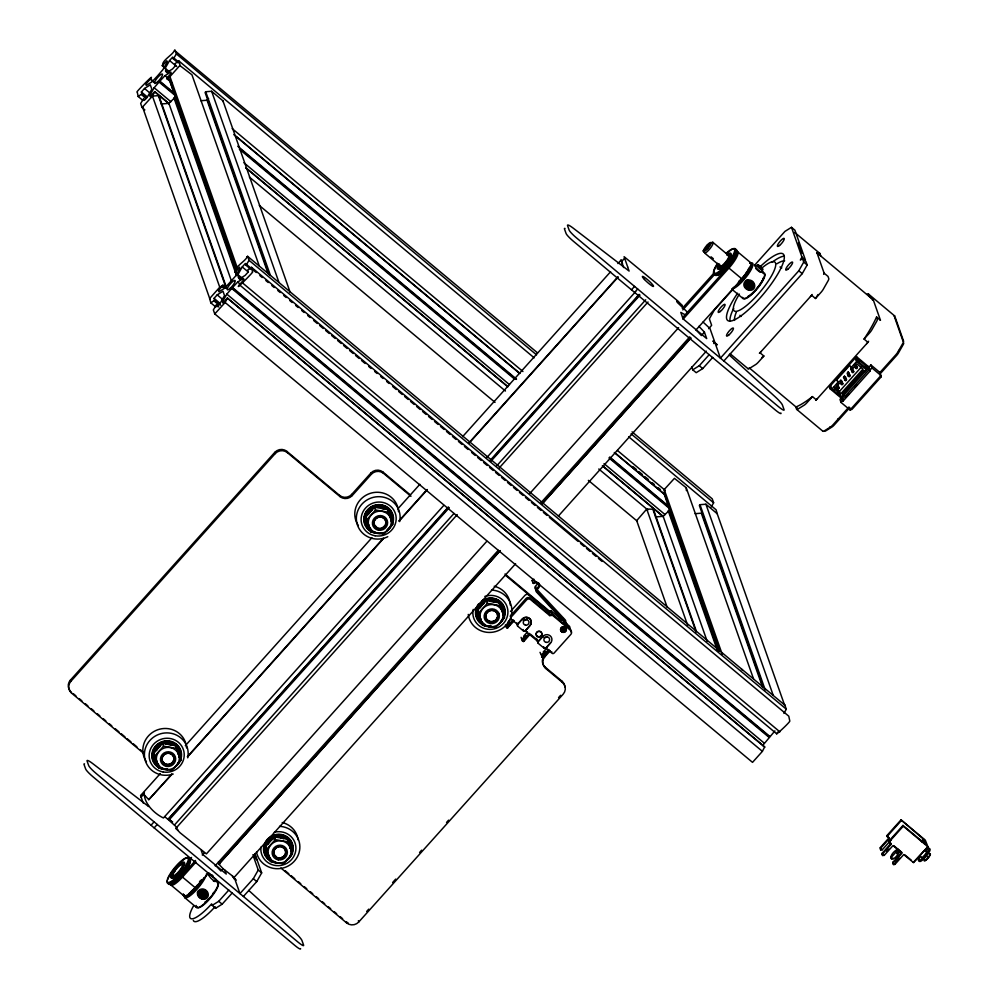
<?xml version="1.0" encoding="UTF-8"?>
<svg xmlns="http://www.w3.org/2000/svg" width="999" height="999" viewBox="0 0 999 999"><rect width="100%" height="100%" fill="white"/><g stroke="black" fill="none" stroke-linecap="round" stroke-linejoin="round"><path stroke-width="1.5" d="M856.53 356.68L868.993 367.095L870.291 370.766L843.168 400.986L841.233 398.077L830.057 388.736L829.407 386.9L856.53 356.68L857.179 358.516L868.356 367.844L839.972 399.438L841.021 402.422L850.049 409.965L851.935 409.415L880.968 377.073L879.932 372.502L895.628 355.007A5.769 1.411 -50.1 0 0 898.176 351.548L902.809 343.369A5.769 1.411 -50.1 0 0 903.546 341.046L894.767 316.084A5.769 1.411 -50.1 0 0 893.68 316.021M880.968 377.073L879.932 372.502L870.903 364.96L868.993 367.095M727.996 265.185L727.784 265.809M901.023 819.854L925.299 840.147L927.909 846.69L913.586 862.661L903.758 854.557L894.979 864.347L893.743 864.684L893.256 862.911L902.047 853.121L893.019 845.579L884.227 855.369L882.604 855.494L882.279 854.307L891.295 844.143L888.66 841.395L902.984 825.436L925.499 844.13L923.426 839.11L901.023 819.854L886.7 835.813L889.335 838.561L880.544 848.351L880.643 849.912L882.267 849.787L891.046 839.997M205.419 893.893A5.095 0.712 41.9 0 0 203.546 892.332L203.184 891.283L202.547 897.09A5.095 1.424 -19.1 0 1 204.92 896.265A5.095 0.724 -80.1 0 1 205.407 893.893L205.045 892.844L202.597 893.431L200.312 894.48L200.687 895.541A5.095 0.712 41.9 0 1 202.547 897.09M751.485 283.841L750.973 286.214L748.613 287.038L746.753 285.477L747.252 283.104L749.038 284.428L748.988 288.099A5.095 1.424 -19.1 0 1 751.348 287.262A5.095 0.724 -80.1 0 1 751.847 284.89L751.485 283.841L749.038 284.428L746.753 285.477L747.127 286.538A5.095 0.712 41.9 0 1 748.988 288.087M199.862 882.891L198.302 884.465M731.256 261.326L730.719 262.138M205.045 892.844L204.907 896.278M188.936 893.593L190.135 892.644M749.6 267.407L748.775 268.444M546.241 652.822L545.929 653.458M160.315 773.563L140.584 795.566L143.169 803.009M218.831 864.247L500.262 550.599L218.793 864.172L223.376 868.968L234.191 877.297M621.977 260.439L621.016 260.177L622.527 263.748M290.197 292.495L222.964 100.862L211.638 91.259L205.732 91.746L205.07 92.47L269.268 274.75M703.271 250.761L704.195 248.926A5.757 1.411 -50.1 0 1 709.577 242.919A5.757 1.411 -50.1 0 1 710.339 245.08A5.757 1.411 -50.1 0 1 704.944 251.086L703.621 251.748L703.271 250.761L704.12 251.036M524.238 638.836L525.949 636.7M197.952 891.558L197.964 891.533A5.669 5.407 -13.9 0 1 198.589 890.658M164.673 67.795C157.018 62.712 173.214 55.195 174.438 50.325L537.537 352.872M171.566 82.592L166.696 78.334L171.229 73.277L170.792 72.028L164.985 75.662L159.515 81.543L154.146 87.737L149.775 95.442L150.225 96.691L154.758 91.633L169.118 103.634M168.307 72.253L165.909 70.255L165.197 68.244L169.568 60.552L172.69 57.068L173.339 58.879L178.122 62.875M167.957 72.865L165.559 70.867L165.909 70.255M154.758 91.633L152.46 96.104L142.12 107.48M173.339 58.879L176.386 53.934L174.987 49.987M237.35 274.188C229.695 269.106 245.891 261.576 247.128 256.706L247.615 256.331M240.634 279.258L238.249 277.247L239.41 278.971L245.205 275.349L248.339 271.853L247.702 270.042L251.523 267.32L252.51 272.003C255.145 270.404 226.573 299.263 243.906 279.67L243.469 278.421L237.675 282.043L232.193 287.924L226.823 294.131L222.465 301.823L222.902 303.084L227.435 298.027L764.685 746.89L762.387 751.36L752.522 762.362L214.735 313.861L213.336 309.89L216.383 304.945L217.02 306.755L220.155 303.271L224.513 295.579L222.989 291.233L217.183 294.867L214.061 298.351L214.698 300.175L220.679 305.17M240.984 278.646L238.586 276.648L237.874 274.638L242.245 266.933L245.379 263.449L246.016 265.259L250.799 269.268M214.835 313.861L225.137 302.497L227.435 298.027M246.016 265.259L249.063 260.327L247.665 256.368L784.902 705.207L784.365 704.645M233.616 878.645L234.565 878.321L239.947 893.606L253.321 878.708L258.242 870.029L253.671 857.042L257.105 859.914M243.394 896.478L256.755 881.58L261.676 872.901L254.882 853.608M754.807 264.997L784.939 231.406L791.483 227.322L801.972 257.13L800.336 260.027L802.509 258.654L805.956 261.526L807.167 264.972L802.247 273.651L723.85 361.014M713.686 343.519L715.034 342.857L720.416 358.142L798.8 270.779L803.72 262.1L802.509 258.654M711.238 507.005L713.623 502.797L712.237 498.838L632.055 431.843M762.624 745.554L774.912 730.906M783.928 713.386L786.313 709.178L784.914 705.232M886.7 835.813L889.06 837.799L880.281 847.589L880.643 849.912M891.021 843.368L882.242 853.158L882.604 855.494M897.851 848.95C885.389 856.667 892.157 865.808 899.837 851.148M898.126 849.712L891.295 857.329L891.383 858.89M893.88 845.753L901.772 852.347L892.994 862.137L893.356 864.472M748.164 269.268C747.889 272.927 741.42 279.857 738.386 282.267M510.414 623.938L510.027 624.487M201.923 879.607L201.274 880.281M508.416 624.862L508.991 624.088M214.623 881.505L213.336 880.981M200.05 881.618L199.812 882.779M197.178 885.663L191.958 891.732M545.654 653.883L544.043 655.556M190.272 892.469L191.046 891.62M142.595 107.118L209.94 299.188M222.802 101.523L222.964 100.862M226.523 288.224L222.927 285.227L219.755 287.213L209.603 298.589L210.864 302.884L215.659 306.88M197.315 885.476L198.089 884.639M166.783 78.596L169.955 76.611L180.07 65.297L178.846 60.939L175.012 63.661L175.662 65.472L172.527 68.956L166.733 72.59L165.559 70.867M178.746 754.72L180.769 760.564L171.953 770.391L158.941 768.119L153.784 753.271L158.117 748.139L162.612 743.443L175.612 745.704L176.586 748.463L163.574 746.191L162.612 743.443M163.574 746.191L154.758 756.031L153.784 753.271M387.562 509.49L392.719 524.35L383.903 534.178L377.472 533.254L370.891 531.905L365.734 517.057L374.563 507.23L387.562 509.49L388.536 512.25L375.524 509.977L374.563 507.23M375.524 509.977L366.708 519.817L365.734 517.057M287.312 839.135L292.457 853.983L283.641 863.81L277.21 862.886L270.642 861.55L265.484 846.69L274.3 836.862L287.312 839.135L288.274 841.882L275.274 839.622L274.3 836.862M275.274 839.622L266.446 849.45L265.484 846.69M499.313 602.859L504.47 617.707L495.641 627.534L489.223 626.623L482.642 625.274L477.485 610.414L486.301 600.586L499.313 602.859L500.274 605.606L487.275 603.346L486.301 600.586M487.275 603.346L478.459 613.174L477.485 610.414M179.882 65.559L191.958 74.813L259.253 265.909M209.89 298.214L209.728 298.876M509.677 624.924L509.015 625.599M142.969 100.499L138.187 96.503L137.2 91.821C134.565 93.419 163.137 64.56 145.804 84.153L146.254 85.415L152.048 81.781L157.517 75.899L162.887 69.693L167.258 62L166.808 60.739L162.275 65.797M146.803 97.777L142.02 93.781L141.371 91.97L144.505 88.474L150.3 84.853L151.836 89.186L147.465 96.891L144.343 100.375L143.694 98.564L140.647 103.496L142.045 107.455M138.187 96.503L142.02 93.781M161.176 103.996L168.893 103.359L174.763 97.69L237.4 275.562M200.874 100.737L207.043 100.225L208.616 98.489M222.927 285.227L218.481 290.547L218.931 291.795L224.725 288.162L235.564 276.086L239.935 268.381L239.498 267.133L234.952 272.19M210.864 302.884L214.698 300.175M70.342 691.133A8.666 8.317 -19.4 0 1 70.417 680.119L274.75 452.397A8.666 8.317 -19.4 0 1 286.925 451.398L339.573 495.379L340.01 496.603A8.666 8.317 -19.4 0 0 352.185 495.604L371.278 474.325A8.666 8.317 -19.4 0 1 383.454 473.326L410.964 496.303M143.319 753.059L71.566 693.106A8.666 8.317 -19.4 0 1 70.842 681.343L275.175 453.621A8.666 8.317 -19.4 0 1 287.35 452.622L340.01 496.603M339.573 495.379A8.666 8.317 -19.4 0 0 351.748 494.38L370.841 473.101A8.666 8.317 -19.4 0 1 383.017 472.102L410.527 495.079M185.327 745.691L371.915 537.737M397.977 508.703L419.867 484.303M462.599 436.675L610.614 271.716M617.919 263.574L621.041 260.09M141.071 797.165L144.118 793.768M621.528 261.701L624.587 258.291M171.94 774.325L148.776 799.687L171.716 774.138M187.35 756.705L383.316 538.311M398.951 520.879L427.097 489.51M468.793 443.044L617.844 276.923M187.575 756.905L383.541 538.498M399.175 521.078L427.322 489.71M469.018 443.244L618.081 277.11M84.528 763.873A12.413 1.723 41.9 0 0 84.053 764.535L85.652 769.03A8.654 1.199 41.9 0 0 92.907 776.71L151.036 825.236L154.083 821.827L297.977 942.082A8.666 1.199 41.9 0 0 303.621 945.179L301.973 940.509A12.3 1.711 41.9 0 0 294.43 932.005L248.739 890.421M634.565 286.413L631.493 289.76M154.158 827.884L157.218 824.487M634.627 292.42L637.674 289.011M443.806 505.394L163.436 817.981C153.734 813.323 143.431 802.684 144.293 792.344M486.575 457.854L635.601 291.646M164.623 816.595L168.032 819.43L448.426 506.93M490.122 460.464L639.185 294.343M168.032 819.43L447.764 508.304M490.497 460.676L638.511 295.716M177.322 827.809L168.881 820.154L449.288 507.654M490.984 461.188L640.034 295.067M174.563 824.887L453.921 513.548M496.653 465.921L645.716 299.8M486.788 541.308L206.418 853.883L180.145 832.829L175.849 828.346L457.255 514.597M498.988 468.219L648.014 302.01M703.446 251.261L711.076 242.757M682.267 308.391L713.498 273.589M189.448 859.752L191.533 857.429M682.804 309.915L715.072 273.963M195.504 860.476L181.968 875.549A10.115 2.473 -50.1 0 1 180.207 877.397M682.617 317.595L728.408 266.558A10.115 2.473 -50.1 0 0 730.107 264.535M682.742 318.544L685.801 315.135L680.794 312.4L683.066 318.843L706.705 338.599L704.432 332.143L698.925 326.311M170.492 883.104A15.897 3.871 -50.1 0 0 182.505 877.085L196.041 862M202.285 855.044L204.358 852.721M683.154 319.118L728.945 268.082A15.897 3.871 -50.1 0 0 737.237 251.473L750.124 262.25A15.897 3.871 -50.1 0 1 741.845 278.858L696.041 329.895M529.557 493.756L678.621 327.635M183.379 893.868A15.897 3.871 -50.1 0 0 195.404 887.849L208.928 872.776M215.172 865.808L498.289 550.299M540.958 502.734L689.797 336.85M732.991 289.31L714.285 310.152L709.365 318.831L711.65 325.324L708.641 328.696M541.933 504.045L690.996 337.924L541.957 504.12M222.952 868.743L220.916 871.016L215.397 865.184M704.432 332.143L701.385 335.552L695.866 329.707M234.166 877.372L515.596 563.723M558.341 516.083L706.355 351.124M193.556 905.856A28.871 7.043 -50.1 0 0 192.345 918.805A28.871 7.043 -50.1 0 0 211.651 903.858L212.188 905.381L218.731 901.298L228.821 890.047M691.733 366.908L692.744 369.817L699.288 365.721L709.315 354.545M212.188 905.381L215.634 908.266L222.165 904.17L232.255 892.919M692.744 369.817L696.191 372.689L702.722 368.594L712.749 357.417M510.501 611.45L524.937 595.367A2.885 2.772 -19.4 0 1 528.995 595.029L548.114 611.013L549.737 615.596L552.572 615.359L570.629 630.444A2.885 2.772 -19.4 0 1 570.866 634.365L554.058 653.096A1.449 1.386 -19.4 0 1 552.035 653.259L545.804 648.051L550.574 642.732M510.576 615.734L526.036 598.501A2.885 2.772 -19.4 0 1 530.094 598.164L549.225 614.148L552.06 613.91L559.365 620.017M507.679 622.527L511.338 618.443M506.181 627.335L513.136 619.904L514.21 620.804L507.255 628.234L505.369 625.024M517.582 626.073L517.432 624.363L522.202 619.03A5.195 4.983 -19.4 0 1 529.507 618.431A5.195 4.983 -19.4 0 1 529.945 625.499L525.224 630.968L523.601 631.106L517.582 626.073L516.92 622.901M517.482 624.512L522.265 619.193A5.195 4.983 -19.4 0 1 529.57 618.593A5.195 4.983 -19.4 0 1 529.994 625.649L525.224 630.968M818.681 253.659A5.769 1.411 -50.1 0 1 819.979 253.609L820.728 255.756L816.87 252.522L824.138 273.189L828.009 276.411L828.77 278.559A5.769 1.411 -50.1 0 1 828.034 280.894L823.388 289.073A5.769 1.411 -50.1 0 1 820.841 292.532L815.484 298.501L811.625 295.267L760.002 352.797L763.86 356.031L758.503 362A5.769 1.411 -50.1 0 1 755.656 364.56L749.487 368.419A5.769 1.411 -50.1 0 1 747.989 368.581M523.788 635.988L527.46 631.905M521.078 637.337L522.302 640.796L529.258 633.366M522.302 640.796L524.025 641.283L530.244 634.04L535.464 638.398M696.34 631.206L653.383 509.19L646.728 509.065L636.688 520.654L667.245 607.454M719.442 651.098L664.572 495.279L664.223 489.56L674.437 478.346L686.226 487.762L753.521 678.858M542.844 636.276L538.061 641.595L525.174 630.819M538.211 643.319L538.124 641.745L542.894 636.425A5.195 4.983 -19.4 0 1 550.199 635.826A5.195 4.983 -19.4 0 1 550.624 642.894L545.854 648.214L544.23 648.339L538.211 643.319L536.488 638.423M564.26 622.514C563.998 626.897 556.53 617.195 562.375 620.204A5.17 4.97 -19.4 0 1 563.486 621.128L565.434 625.624L566.083 626.161L565.534 624.562L570.117 628.995A2.885 2.772 -19.4 0 1 570.916 631.967M655.456 516.945L663.161 516.308L669.043 510.639L718.219 650.287M561.525 630.519L564.36 627.372L565.484 628.421L562.662 631.58L561.525 630.519L562.612 631.418L565.484 628.421M561.588 630.681L564.36 627.372M562.887 629.47L564.085 629.308L563.536 630.007L562.649 628.733M563.861 628.633L563.224 628.096L564.11 629.37L566.258 625.961A2.31 2.223 -18 0 0 566.271 623.014L537.062 591.333A1.299 1.249 -18 0 1 537.062 589.672L538.661 587.887A3.759 3.621 -18 0 0 539.235 583.878M543.131 652.147L546.803 648.064M541.633 656.955L548.588 649.525L549.662 650.424L542.707 657.854L540.009 652.335M280.856 867.969L346.641 922.926A8.666 8.317 -19.4 0 0 358.816 921.927L563.149 694.205A8.666 8.317 -19.4 0 0 562.425 682.429L545.666 668.431A8.666 8.317 -19.4 0 1 544.942 656.655L550.149 650.849M784.54 704.982L717.207 513.736L705.906 504.208L699.999 504.695L699.337 505.432L763.536 687.712M812.437 396.603L807.08 402.572A5.769 1.411 -50.1 0 1 804.22 405.144L798.051 408.991A5.769 1.411 -50.1 0 1 796.553 409.165L795.803 407.018A72.477 17.67 -50.1 0 0 812.437 396.603L816.295 399.837L867.919 342.307L864.06 339.073A72.477 17.67 -50.1 0 0 876.573 316.995L880.444 320.229L873.163 299.563L869.305 296.328L868.543 294.181A5.769 1.411 -50.1 0 0 867.045 294.355M864.06 339.073L869.417 333.104A5.769 1.411 -50.1 0 0 871.952 329.645L876.598 321.466A5.769 1.411 -50.1 0 0 877.334 319.143L876.573 316.995M836.75 379.795L849.737 365.322L851.997 369.143L856.767 363.823L862.999 369.031L840.459 394.143L834.227 388.936L839.01 383.616L836.75 379.795L839.01 383.616M830.057 388.736L831.205 387.462M857.179 358.516L856.031 359.79L865.921 368.044M842.769 392.932L843.593 395.267L841.682 397.402L831.792 389.135L837.711 382.542M850.698 368.069L856.618 361.476L855.381 357.954M839.897 381.306L840.858 380.244L841.932 381.143L842.869 383.816L841.92 384.877L839.897 381.306L840.971 382.205M843.531 377.26L844.48 376.198L845.554 377.098L846.503 379.77L845.541 380.831L843.531 377.26L844.605 378.159L845.554 377.098M848.114 372.152L847.152 373.214L848.101 375.899L849.175 376.798L850.124 375.724L848.114 372.152L850.124 375.724M850.786 369.18L851.735 368.107L852.809 369.006L853.758 371.69L852.796 372.752L850.786 369.18L851.86 370.067M855.369 364.073L854.407 365.135L855.356 367.807L856.43 368.706L857.379 367.644L855.369 364.073L857.379 367.644M838.298 385.189L837.349 386.251L838.286 388.923L839.247 387.862L837.224 384.29M848.226 374.113L849.187 373.052M855.494 366.034L856.443 364.96M366.683 911.45L368.756 909.14M392.607 882.554L395.716 879.095M419.58 852.497L421.653 850.186M446.541 822.452L448.626 820.142M558.566 697.602L560.639 695.292M840.846 383.978L841.795 382.917L840.858 380.244M844.467 379.932L845.429 378.871L844.48 376.198M848.101 375.899L849.05 374.825M851.722 371.853L852.684 370.791L851.735 368.107M855.356 367.807L856.305 366.745M840.459 394.143L839.497 391.396L862.025 366.283M843.156 393.406L863.848 370.354M865.271 366.221L866.508 369.73L864.597 371.865L863.523 370.966L842.519 394.368L843.593 395.267M841.882 399.9L868.993 369.68L867.706 366.021M841.021 402.422L842.931 400.299L843.168 400.986M845.941 396.94L848.95 393.581M854.982 386.863L856.992 384.627M870.042 370.08L871.952 367.944L870.903 364.96M848.988 406.98L833.291 424.475A5.769 1.411 -50.1 0 1 830.431 427.048L824.275 430.906A5.769 1.411 -50.1 0 1 822.776 431.068M849.849 407.592L834.252 424.975A4.358 1.061 -50.1 0 1 832.08 426.923L825.936 430.769A4.371 1.061 -50.1 0 1 824.799 430.894M879.919 374.088L896.553 355.544A4.358 1.061 -50.1 0 0 898.488 352.909L903.108 344.767A4.371 1.061 -50.1 0 0 903.67 342.994M778.433 731.555C770.491 740.209 791.283 721.328 789.759 720.853L788.773 716.183L251.523 267.32M886.962 836.588L901.285 820.616M891.295 844.143L888.935 842.157L903.258 826.198L902.984 825.436M886.887 851.335L888.848 849.162M896.64 853.646L899.575 850.386M895.678 862.487L899.587 858.141M921.378 841.395L923.426 839.11M921.865 841.907L923.85 839.472M913.211 862.449L927.909 846.69M509.178 623.875L510.002 623.089M247.128 256.706L248.139 256.631M741.395 669.667L742.407 669.58M545.292 652.859L545.978 652.409M881.642 849.287L882.267 849.787M533.928 579.233A3.759 3.596 -20.7 0 0 532.817 579.745L532.629 579.919A7.443 5.782 58 0 0 532.155 580.606L532.991 582.966A7.443 4.321 29.6 0 1 533.591 582.667L533.803 582.554A3.759 3.621 -18 0 1 536.85 582.017M745.841 280.931L745.878 280.919A5.669 5.457 -25.5 0 0 745.029 281.656A5.669 5.407 -13.9 0 0 744.405 282.53A5.969 5.619 -4.8 0 0 744.005 283.566A6.169 5.694 2.4 0 0 743.88 284.578L743.893 284.915A6.419 5.794 8 0 0 744.143 286.189L744.255 286.488A6.331 5.569 12.4 0 0 748.563 290.085L748.9 290.16A6.419 5.794 8 0 0 750.311 290.284L750.674 290.259A6.169 5.694 2.4 0 0 751.748 290.035A5.969 5.619 -4.8 0 0 752.771 289.56L752.796 289.548A5.669 5.407 -13.9 0 0 753.621 288.836A5.669 5.457 -25.5 0 0 754.233 287.937L754.245 287.912A5.969 5.782 -39.5 0 0 754.607 286.85A6.169 5.982 -54.8 0 0 754.707 285.764L754.695 285.402A6.419 6.206 -69.4 0 0 754.395 284.028L754.295 283.741M508.666 625.874L507.992 626.111M199.4 889.934L199.438 889.909A5.969 5.782 -39.5 0 1 200.424 889.385A6.169 5.982 -54.8 0 1 201.473 889.085L201.835 889.035A6.419 6.206 -69.4 0 1 203.209 889.048L203.534 889.11A6.331 6.081 -82 0 1 207.842 892.694L207.954 893.019A6.419 6.206 -69.4 0 1 208.254 894.392L208.267 894.754A6.169 5.982 -54.8 0 1 208.179 895.841A5.969 5.782 -39.5 0 1 207.804 896.902A5.669 5.457 -25.5 0 1 207.18 897.839A5.669 5.407 -13.9 0 1 206.356 898.538L206.331 898.551A5.969 5.619 -4.8 0 1 205.319 899.038A6.169 5.694 2.4 0 1 204.233 899.25L203.871 899.275A6.419 5.794 8 0 1 202.46 899.15L202.16 899.088A6.331 5.569 12.4 0 1 197.814 895.479L197.702 895.179A6.419 5.794 8 0 1 197.452 893.918L197.44 893.581A6.169 5.694 2.4 0 1 197.565 892.569M163.074 763.873L164.023 763.273L165.31 764.085A5.969 5.732 -19.4 0 0 173.789 759.889A5.969 5.732 -19.4 0 0 167.62 753.146A5.969 5.732 -19.4 0 0 162.325 760.838L164.023 763.273M486.775 621.016L487.724 620.429L488.998 621.241A5.969 5.732 -19.4 0 0 497.49 617.045A5.969 5.732 -19.4 0 0 491.321 610.289A5.969 5.732 -19.4 0 0 486.026 617.981L487.724 620.429M532.991 582.966L533.628 583.503A5.682 3.297 29.6 0 1 534.265 583.216L534.44 583.141A2.885 2.785 -18 0 1 538.024 587.337L536.413 589.123A2.16 2.085 -18 0 0 536.413 591.895L565.621 623.576A1.449 1.386 -18 0 1 565.609 625.424M209.99 873.738L210.24 874.475M703.621 251.748L705.444 253.009A7.218 1.761 -50.1 0 0 712.537 244.842A7.218 1.761 -50.1 0 0 710.139 243.581M140.584 795.566L141.234 795.741M534.278 583.216L533.691 582.629M747.914 280.082L748.276 280.032A6.419 6.206 -69.4 0 1 749.65 280.057L749.974 280.107A6.331 6.081 -82 0 1 754.282 283.704M158.366 95.629L152.46 96.104L219.755 287.213L226.411 287.35L159.103 96.241L158.366 95.629L225.662 286.725M695.142 513.686L701.31 513.174L762.399 686.638M548.114 611.013L550.961 610.776L559.989 618.319M758.74 265.297L757.854 264.71L758.104 265.609A5.095 3.521 -55.8 0 0 759.215 267.07A5.095 4.883 -19.4 0 0 760.376 268.219M757.979 264.885L758.278 265.722M216.159 879.557L210.339 874.6M560.601 617.407L558.641 617.956L559.477 620.317M762.062 269.006L762.774 269.305L762.075 268.306M275.886 857.804L278.097 858.828M882.342 854.732L883.965 854.595L884.227 855.369M893.081 863.71L894.704 863.573L894.979 864.347M911.175 860.102L904.532 854.657M762.225 269.193L761.363 268.544M758.241 264.91L759.427 265.809M762 269.056L761.738 268.818A5.095 3.521 -55.8 0 1 760.676 267.482A5.095 4.883 -19.4 0 1 758.803 265.921A5.095 1.374 -45.9 0 1 758.079 265.722L757.816 265.434M716.745 344.667L712.886 341.059L714.76 342.083L709.977 328.534L703.046 322.053M171.678 821.34L168.082 818.718M236.276 880.131L232.43 876.385L234.303 877.559M757.479 265.21C754.432 264.098 761.875 271.366 762.749 270.18M760.102 272.203L757.791 270.429M761.213 268.444L762.062 269.255M758.716 266.209L758.216 265.734L759.989 267.495M761.163 268.456L760.314 267.732M761.688 270.829L763.074 272.178M215.26 879.819L216.633 881.168A5.669 0.962 42.4 0 1 216.608 881.405A5.969 1.386 43.3 0 1 216.308 881.493A6.169 1.811 44.3 0 1 215.821 881.443L215.634 881.393A6.419 2.273 45.3 0 1 214.748 881.056L214.535 880.956A6.331 2.61 46.4 0 1 210.202 877.359L209.99 877.097A6.419 2.273 45.3 0 1 209.203 876.023L209.028 875.761A6.169 1.811 44.3 0 1 208.579 875.024A5.969 1.386 43.3 0 1 208.229 874.412A5.669 0.962 42.4 0 1 208.029 873.988L208.878 874.562M759.527 265.821L760.701 266.845M791.483 227.322L794.917 230.195L805.419 260.002L801.972 257.13M819.879 253.446L794.729 232.442A5.769 1.411 -50.1 0 1 794.829 232.605M868.431 294.006L894.642 315.909M816.92 252.809L873.226 299.85M803.72 262.1L807.167 264.972M798.8 270.779L802.247 273.651M871.952 367.944L880.981 375.487L850.049 409.965L849.35 407.979M857.579 359.79L859.777 361.626M868.993 369.68L870.291 370.766M856.618 361.476L866.508 369.73M712.774 242.257L728.246 255.182M852.684 370.791L853.758 371.69M728.945 268.082L741.845 278.858M711.051 256.818L713.361 258.741M704.919 253.271L721.066 266.77M845.429 378.871L846.503 379.77M732.342 289.623L742.981 298.514M841.795 382.917L842.869 383.816M839.247 387.862L838.173 386.963L837.212 388.024L838.286 388.923M834.302 387.05L839.497 391.396M837.799 392.969L841.096 395.716M829.407 386.9L833.878 390.634M688.236 312.962L677.26 302.36L676.822 301.111L682.442 305.806L678.034 301.161L624.1 256.693L627.697 266.995M749.175 367.819L797.264 407.992M730.132 353.746L748.089 368.743M796.665 409.34L822.889 431.243M715.034 342.857L717.319 344.767M699.288 365.721L702.722 368.594M176.386 53.934L536.538 354.845M631.068 433.816L713.623 502.797M178.846 60.939L534.215 357.842M628.746 436.825L716.096 509.802L717.245 513.886M173.988 58.142L178.784 62.138M169.568 60.552L176.748 66.546M162.188 65.534L164.573 67.532M165.197 68.244L168.794 71.241M166.021 70.579L168.419 72.577M232.18 128.596L522.939 371.528M617.457 450.499L665.322 490.484M164.985 75.662L168.581 78.659M632.842 466.533L636.425 469.53M638.823 471.528L642.407 474.537M644.805 476.535L648.388 479.532M651.985 482.529L654.37 484.527M657.966 487.524L660.364 489.522M166.696 78.334L171.478 82.33M236.089 136.314L519.667 373.239M615.396 453.221L664.46 494.205M233.791 134.578L519.767 373.501M614.298 452.485L664.547 494.468M237.25 267.72L169.955 76.611L170.305 82.33L236.276 268.157M159.965 81.256L175.524 94.243M237.737 146.229L516.533 379.158M609.865 457.13L668.493 506.118M159.515 81.543L175.062 94.53M239.673 148.514L516.083 379.445M609.415 457.417L669.243 507.405M159.166 82.143L175.911 96.141M239.335 149.126L514.535 379.058M609.065 458.029L670.092 509.015M150.25 78.834L153.834 81.831M150.337 79.096L153.933 82.105M154.146 87.737L170.891 101.736M243.881 162.725L509.515 384.652M604.045 463.623L665.072 514.61M245.692 167.62L507.742 386.551M603.458 466.521L663.286 516.508M154.845 91.896L169.206 103.896M245.791 167.882L507.829 386.813M602.36 465.784L663.386 516.77M144.505 88.474L150.487 93.481M249.388 177.085L505.444 391.021M598.776 468.993L647.827 509.977M141.371 91.97L147.365 96.965M141.359 94.518L146.141 98.514M144.867 109.952L142.432 107.78M259.315 205.444L495.042 402.385M588.361 480.357L637.424 521.341M249.063 260.327L786.313 709.178M246.678 264.535L256.243 272.527M259.84 275.524L262.225 277.522M265.821 280.532L268.207 282.53M271.803 285.527L274.188 287.525M277.784 290.522L280.182 292.52M283.766 295.517L286.164 297.515M289.747 300.524L292.145 302.522M295.729 305.519L298.127 307.517M301.71 310.514L304.108 312.512M307.692 315.509L310.09 317.52M313.686 320.517L317.27 323.514M319.668 325.512L323.251 328.509M325.649 330.507L329.233 333.504M331.631 335.514L335.214 338.511M337.612 340.509L341.196 343.506M343.594 345.504L347.177 348.501M349.575 350.499L353.171 353.509M355.557 355.507L359.153 358.504M361.538 360.502L365.135 363.499M368.718 366.496L371.116 368.494M374.7 371.503L377.098 373.501M380.681 376.498L383.079 378.496M386.663 381.493L389.061 383.491M392.657 386.488L396.241 389.498M398.638 391.496L402.222 394.493M404.62 396.491L408.204 399.488M410.601 401.486L414.185 404.483M416.583 406.481L420.167 409.49M422.565 411.488L426.161 414.485M428.546 416.483L432.142 419.48M434.528 421.478L438.124 424.475M440.509 426.486L444.105 429.483M446.491 431.481L450.087 434.478M452.485 436.476L456.068 439.473M458.466 441.471L462.05 444.48M464.448 446.478L468.032 449.475M471.628 452.472L475.212 455.469M477.609 457.467L481.193 460.464M483.591 462.475L487.175 465.472M489.572 467.47L493.156 470.467M495.554 472.465L499.15 475.462M501.535 477.46L505.132 480.469M507.517 482.467L511.113 485.464M513.498 487.462L517.095 490.459M519.48 492.457L523.076 495.454M525.474 497.452L529.058 500.462M531.456 502.46L535.039 505.457M537.437 507.455L541.021 510.452M543.419 512.45L547.002 515.447M549.4 517.457L578.121 541.446M580.506 543.444L584.103 546.441M586.488 548.439L590.084 551.436M592.469 553.446L596.066 556.443M598.463 558.441L602.047 561.438M242.245 266.933L248.227 271.94M903.258 826.198L927.534 846.49M234.865 271.928L237.263 273.926M237.874 274.638L242.67 278.634M238.699 276.96L241.096 278.971M242.632 283.004L779.882 731.867M237.675 282.043L240.06 284.041M239.373 284.727L776.71 733.84M232.642 287.637L769.892 736.5M232.193 287.924L769.442 736.787M231.843 288.536L769.093 737.387M223.027 285.489L226.611 288.486M226.823 294.131L764.073 742.994M227.535 298.289L764.784 747.152M217.183 294.867L223.177 299.862M225.137 302.497L762.387 751.36M214.061 298.351L220.042 303.346M214.036 300.899L218.818 304.907M216.383 304.945L218.769 306.943M532.155 580.606L532.804 581.143M565.621 623.026L569.018 625.861A2.885 2.772 -19.4 0 1 569.917 628.483M505.007 574.013L550.449 611.987M505.432 575.237L549.687 612.212M549.737 615.596L530.606 599.612A2.885 2.772 -19.4 0 0 526.548 599.949L511.076 617.182A1.449 1.386 -19.4 0 0 511.201 619.155L517.432 624.363M562.862 629.407L563.511 629.944L563.299 629.27M506.83 626.922L507.904 627.822M522.952 640.396L524.025 641.283M542.295 656.555L543.369 657.442M542.519 659.352A8.666 8.317 -19.4 0 0 545.229 667.207L562 681.206A8.666 8.317 -19.4 0 1 564.872 686.887M73.526 693.88L75.924 695.878M79.508 698.875L81.893 700.873M85.489 703.87L87.875 705.881M91.471 708.878L93.856 710.876M97.452 713.873L99.838 715.871M103.421 718.868L105.819 720.866M109.403 723.863L111.801 725.861M115.385 728.858L118.968 731.855M121.366 733.853L124.95 736.85M127.348 738.848L130.931 741.845M133.329 743.843L136.913 746.84M140.497 749.837L142.894 751.835M285.214 870.741L288.798 873.738M291.196 875.736L294.78 878.733M298.364 881.73L300.761 883.728M304.345 886.725L306.743 888.723M310.327 891.72L312.724 893.73M316.308 896.727L318.693 898.725M322.29 901.722L324.675 903.72M328.271 906.717L330.657 908.715M334.253 911.712L336.638 913.71M340.222 916.707L342.62 918.705M252.859 854.744L256.293 857.617M258.242 870.029L261.676 872.901M253.321 878.708L256.755 881.58M178.059 830.144L175.849 828.346M154.108 821.877L95.966 773.313A8.654 1.199 41.9 0 1 88.699 765.621L87.1 761.126A12.413 1.723 41.9 0 1 92.432 763.361L148.639 806.53L148.289 805.531M151.049 825.286L294.917 945.491A8.666 1.199 41.9 0 0 300.562 948.588M218.731 901.298L222.165 904.17M182.505 877.085L195.404 887.849M171.254 885.276L184.153 896.053M184.715 897.626L196.541 907.504M757.579 270.242L756.755 269.48M729.208 354.945L774.887 396.541A12.3 1.711 41.9 0 1 782.429 405.045L784.078 409.715A8.666 1.199 41.9 0 1 778.433 406.618L576.435 237.837A8.654 1.199 41.9 0 1 569.168 230.157L567.569 225.662A12.413 1.723 41.9 0 1 572.889 227.897L629.108 271.066L627.684 267.083M749.038 284.428L751.348 287.275M202.597 893.431L204.533 895.216L202.173 896.028L200.312 894.48L200.811 892.107L201.186 893.168A5.095 0.724 -80.1 0 0 200.687 895.541M760.664 266.858L761.775 267.894M212.575 875.574L213.262 876.173M756.555 269.293L755.818 268.556M755.843 266.059L754.47 264.997A5.669 0.962 42.4 0 0 754.657 265.397A5.969 1.386 43.3 0 0 755.007 266.021A6.169 1.811 44.3 0 0 755.469 266.77L755.644 267.02A6.419 2.273 45.3 0 0 756.43 268.094L756.643 268.356A6.331 2.61 46.4 0 0 760.951 271.953L761.188 272.065A6.419 2.273 45.3 0 0 762.075 272.39L762.262 272.44A6.169 1.811 44.3 0 0 762.749 272.49M758.716 266.283L758.104 265.609M218.456 861.775L220.292 863.723M148.776 799.687L144.668 795.279M536.051 588.461L565.147 619.83A2.31 2.21 -20.7 0 1 565.634 621.865M538.523 592.395L535.402 589.023A2.16 2.073 -20.7 0 1 535.414 586.276L537.012 584.49A2.885 2.76 -20.7 0 0 537.712 583.004M541.633 595.754L546.828 601.348M562.425 618.156L564.497 620.391M481.93 622.015L486.388 625.736L489.223 626.623A11.551 11.089 -19.4 0 0 503.034 615.684A11.551 11.089 -19.4 0 0 489.86 604.682A11.551 11.089 -19.4 0 0 480.619 619.43L481.93 622.015A12.937 12.413 -19.4 0 1 486.351 600.736A12.937 12.413 -19.4 0 1 503.034 614.672M761.762 267.944L762.649 268.956M212.05 874.962L211.663 874.612M156.93 762.287L160.202 767.02L165.522 769.467A11.551 11.089 -19.4 0 0 179.333 758.541A11.551 11.089 -19.4 0 0 166.159 747.527A11.551 11.089 -19.4 0 0 156.93 762.287L158.941 768.119M622.115 263.261L623.626 267.545M903.146 341.533L894.892 318.057A4.371 1.061 -50.1 0 0 894.567 317.857M798.451 242.869L802.072 253.147M830.556 385.626L831.792 389.135M747.252 283.104L747.627 284.166A5.095 0.724 -80.1 0 0 747.127 286.538M706.73 245.479L707.804 248.526M889.06 837.799L889.335 838.561M888.66 841.395L888.935 842.157M892.744 857.991L893.006 858.765M891.021 856.555L891.295 857.329M892.994 862.137L893.256 862.911M880.281 847.589L880.544 848.351M882.242 853.158L882.517 853.933M705.906 504.208L773.201 695.304M699.999 504.695L765.222 689.909M664.223 489.56L722.202 654.208M665.309 495.891L719.667 650.249M718.681 650.936L668.993 509.815L669.043 510.639M668.181 510.714L717.369 650.361M663.161 516.308L707.167 641.258M652.634 508.578L696.116 632.055M646.728 509.065L687.624 625.187M563.773 623.913L565.821 625.411L565.534 624.562M561.775 629.058L562.662 631.58M550.961 610.776L552.572 615.359M562 681.206L562.425 682.429M543.668 646.74L544.23 648.339M544.942 656.655L544.517 655.431A8.666 8.317 -19.4 0 0 543.818 656.318M538.124 641.745L537.549 640.147L537.649 641.708M541.495 654.382L542.707 657.854M545.229 667.207L545.666 668.431M523.039 629.495L523.601 631.106M522.552 639.385L523.376 641.695M503.496 614.947L504.47 617.707M506.443 625.923L507.255 628.234M481.668 622.514L482.642 625.274M383.017 472.102L383.454 473.326M391.745 521.59L392.719 524.35M370.841 473.101L371.278 474.325M369.917 529.158L370.891 531.905M211.638 91.259L278.933 282.355M351.748 494.38L352.185 495.604M205.732 91.746L270.442 275.487M207.043 100.225L268.132 273.689M170.305 82.33L236.563 270.479M237.35 274.737L174.713 96.866L174.763 97.69M173.913 97.765L236.551 275.637M168.893 103.359L231.531 281.231M286.925 451.398L287.35 452.622M274.75 452.397L275.175 453.621M358.379 920.703L358.816 921.927M346.641 922.926L346.203 921.702A8.666 8.317 -19.4 0 0 348.077 922.876M292.457 853.983L289.323 844.967M269.668 858.79L270.642 861.55M224.887 870.191L226.249 874.063L202.61 854.307L201.261 850.486M180.769 760.564L175.612 745.704M215.634 908.266L215.097 906.73A28.871 7.043 -50.1 0 1 193.307 920.366M70.417 680.119L70.842 681.343M71.141 691.882L71.566 693.106M686.226 487.762L686.4 490.621M564.997 228.409A12.413 1.723 41.9 0 0 564.51 229.071L566.108 233.566A8.654 1.199 41.9 0 0 573.376 241.246L775.386 410.027A8.666 1.199 41.9 0 0 781.018 413.111M172.652 821.902A7.505 1.049 41.9 0 1 171.915 821.565M170.866 820.916A7.505 1.049 41.9 0 1 168.169 818.843M759.977 266.858A43.307 10.564 -50.1 0 1 781.955 265.946A43.307 10.564 -50.1 0 1 737.712 318.069A43.307 10.564 -50.1 0 1 737.587 293.244M729.957 320.891A43.307 10.564 -50.1 0 1 733.653 308.441M771.952 262.387A43.307 10.564 -50.1 0 1 784.377 256.169M213.611 892.419A7.505 1.836 -50.1 0 1 212.962 893.705M210.926 896.702A7.505 1.836 -50.1 0 1 205.007 901.997M285.002 854.445A6.144 5.894 -19.4 0 1 284.103 855.743M282.892 856.792A6.144 5.894 -19.4 0 1 281.456 857.504M288.012 842.382A11.551 11.089 -19.4 0 1 289.885 847.801M268.806 855.107A11.551 11.089 -19.4 0 1 266.933 849.687M268.132 844.018A11.551 11.089 -19.4 0 1 274.787 838.273M280.731 837.786A11.551 11.089 -19.4 0 1 283.566 838.661M280.856 846.64A5.969 5.732 -19.4 0 1 285.277 854.045A5.969 5.732 -19.4 0 1 276.998 857.517L274.026 854.257A5.969 5.732 -19.4 0 1 279.308 846.565M270.442 837.137A14.398 13.824 -19.4 0 1 292.382 850.973M292.07 852.159A14.398 13.824 -19.4 0 1 287.237 859.19M275.449 862.199A14.398 13.824 -19.4 0 1 273.052 861.563M270.816 860.539A14.398 13.824 -19.4 0 1 266.833 840.534M279.258 863.024A14.935 14.336 -19.4 0 1 264.136 844.904A14.935 14.336 -19.4 0 1 287.262 836.887A14.935 14.336 -19.4 0 1 286.563 860.489M274.325 832.242A17.62 16.921 -19.4 0 1 295.804 846.253A17.62 16.921 -19.4 0 1 278.396 865.658A17.62 16.921 -19.4 0 1 260.951 847.14M279.558 826.335A21.99 21.104 -19.4 0 1 299.862 846.653A21.99 21.104 -19.4 0 1 280.22 868.543A21.99 21.104 -19.4 0 1 256.481 852.047M282.218 822.514A21.99 21.104 -19.4 0 1 298.139 839.934M270.879 860.788A14.436 13.861 -19.4 0 1 267.395 840.084A14.436 13.861 -19.4 0 1 289.136 839.222A14.436 13.861 -19.4 0 1 286.313 860.176M275.512 862.449A14.436 13.861 -19.4 0 1 273.114 861.812M269.855 858.278A12.937 12.413 -19.4 0 1 274.35 837.012A12.937 12.413 -19.4 0 1 291.021 850.948M498.763 613.149A7.642 7.33 -19.4 0 1 499.138 615.034M497.002 618.169A6.144 5.894 -19.4 0 1 496.103 619.48M494.905 620.516A6.144 5.894 -19.4 0 1 487.475 620.179M500.012 606.106A11.551 11.089 -19.4 0 1 501.898 611.525M480.806 618.831A11.551 11.089 -19.4 0 1 478.933 613.411M480.132 607.742A11.551 11.089 -19.4 0 1 484.09 603.334M489.735 601.373A11.551 11.089 -19.4 0 1 495.566 602.385M498.376 613.336A7.218 6.931 -19.4 0 1 498.726 615.109M483.516 600.212A14.398 13.824 -19.4 0 1 504.383 614.697M502.547 619.23A14.398 13.824 -19.4 0 1 501.048 621.203M491.183 626.086A14.398 13.824 -19.4 0 1 487.45 625.923M486.238 625.661A14.398 13.824 -19.4 0 1 483.916 624.825M482.817 624.263A14.398 13.824 -19.4 0 1 477.522 606.356M482.205 600.574A14.935 14.336 -19.4 0 1 502.809 604.158A14.935 14.336 -19.4 0 1 498.576 624.225M491.258 626.748A14.935 14.336 -19.4 0 1 478.446 604.095M484.852 596.415A17.62 16.921 -19.4 0 1 507.742 609.49A17.62 16.921 -19.4 0 1 489.885 629.395A17.62 16.921 -19.4 0 1 473.201 609.402M491.558 590.059A21.99 21.104 -19.4 0 1 511.875 610.839A21.99 21.104 -19.4 0 1 491.271 632.367A21.99 21.104 -19.4 0 1 468.256 614.41M494.218 586.238A21.99 21.104 -19.4 0 1 510.277 605.032M482.879 624.512A14.436 13.861 -19.4 0 1 477.759 606.193A14.436 13.861 -19.4 0 1 496.478 599.7A14.436 13.861 -19.4 0 1 503.771 617.27M503.259 618.393A14.436 13.861 -19.4 0 1 501.161 621.453M491.258 626.348A14.436 13.861 -19.4 0 1 483.978 625.074M384.365 526.111A6.144 5.894 -19.4 0 1 383.154 527.16M369.068 525.474A11.551 11.089 -19.4 0 1 367.757 522.889M368.381 514.373A11.551 11.089 -19.4 0 1 372.34 509.965M380.981 508.141A11.551 11.089 -19.4 0 1 383.816 509.028M388.274 512.749A11.551 11.089 -19.4 0 1 389.585 515.334M381.118 516.995A5.969 5.732 -19.4 0 1 385.539 524.413A5.969 5.732 -19.4 0 1 377.26 527.872L374.275 524.612A5.969 5.732 -19.4 0 1 379.57 516.933M372.165 531.456A14.398 13.824 -19.4 0 1 365.259 514.11A14.398 13.824 -19.4 0 1 382.692 505.482A14.398 13.824 -19.4 0 1 392.632 521.341M390.796 525.861A14.398 13.824 -19.4 0 1 387.487 529.557M375.699 532.554A14.398 13.824 -19.4 0 1 373.301 531.93M382.08 532.954A14.935 14.336 -19.4 0 1 363.986 516.908A14.935 14.336 -19.4 0 1 386.8 506.793A14.935 14.336 -19.4 0 1 386.825 530.856M387.787 536.713A21.99 21.104 -19.4 0 1 356.93 523.314A21.99 21.104 -19.4 0 1 377.897 496.69A21.99 21.104 -19.4 0 1 399.675 521.615M358.391 525.574A21.99 21.104 -19.4 0 1 369.78 493.518A21.99 21.104 -19.4 0 1 398.526 511.675M372.227 531.718A14.436 13.861 -19.4 0 1 365.634 513.561A14.436 13.861 -19.4 0 1 384.353 506.181A14.436 13.861 -19.4 0 1 392.033 523.913M391.521 525.024A14.436 13.861 -19.4 0 1 386.576 530.531M375.774 532.817A14.436 13.861 -19.4 0 1 373.364 532.18M370.117 528.646A12.937 12.413 -19.4 0 1 374.613 507.38A12.937 12.413 -19.4 0 1 391.283 521.303M173.302 761.026A6.144 5.894 -19.4 0 1 172.415 762.324M171.204 763.373A6.144 5.894 -19.4 0 1 163.774 763.036M177.635 751.548A11.551 11.089 -19.4 0 1 178.197 754.382M157.118 761.688A11.551 11.089 -19.4 0 1 155.232 756.268M156.443 750.586A11.551 11.089 -19.4 0 1 160.389 746.178M166.046 744.23A11.551 11.089 -19.4 0 1 171.865 745.242M159.128 767.107A14.398 13.824 -19.4 0 1 153.646 749.575A14.398 13.824 -19.4 0 1 171.141 741.807A14.398 13.824 -19.4 0 1 180.682 757.554M178.846 762.075A14.398 13.824 -19.4 0 1 177.36 764.06M167.482 768.943A14.398 13.824 -19.4 0 1 163.749 768.768M162.537 768.506A14.398 13.824 -19.4 0 1 160.215 767.669M167.57 769.605A14.935 14.336 -19.4 0 1 152.435 751.485A14.935 14.336 -19.4 0 1 175.562 743.468A14.935 14.336 -19.4 0 1 174.875 767.07M173.189 774.038A21.99 21.104 -19.4 0 1 144.63 757.717A21.99 21.104 -19.4 0 1 166.908 732.891A21.99 21.104 -19.4 0 1 187.725 757.829M146.453 761.787A21.99 21.104 -19.4 0 1 157.83 729.732A21.99 21.104 -19.4 0 1 186.576 747.889M159.178 767.369A14.436 13.861 -19.4 0 1 154.058 749.038A14.436 13.861 -19.4 0 1 172.79 742.557A14.436 13.861 -19.4 0 1 180.082 760.127M179.57 761.238A14.436 13.861 -19.4 0 1 177.46 764.297M167.57 769.193A14.436 13.861 -19.4 0 1 160.277 767.931M158.167 764.859A12.937 12.413 -19.4 0 1 162.662 743.593A12.937 12.413 -19.4 0 1 179.333 757.517M538.523 582.929A3.759 3.621 -18 0 1 538.985 583.466M564.735 621.84A1.449 1.386 -20.7 0 1 564.485 622.227M535.951 588.336A1.299 1.249 -20.7 0 1 535.951 586.937M546.915 636.825A2.885 2.772 -19.4 0 1 543.918 637.362M526.885 618.881A2.885 2.772 -19.4 0 1 522.952 619.967M551.923 652.047A1.449 1.386 -19.4 0 1 551.598 651.872M510.239 616.383A1.449 1.386 -19.4 0 1 510.452 615.884M925.549 851.348A4.333 1.061 -50.1 0 1 926.26 852.696A4.333 1.061 -50.1 0 1 922.502 857.179A4.333 1.061 -50.1 0 1 921.128 856.605M924.475 850.761A8.167 1.998 -50.1 0 1 928.87 850.274A8.167 1.998 -50.1 0 1 920.529 860.201A8.167 1.998 -50.1 0 1 920.454 855.544M929.545 848.725A8.167 1.998 -50.1 0 1 925.786 856.892A8.167 1.998 -50.1 0 1 919.217 860.614M919.492 859.577A8.167 1.998 -50.1 0 1 919.604 859.265M926.373 850.524A8.167 1.998 -50.1 0 1 926.71 850.249M927.359 849.749A8.167 1.998 -50.1 0 1 927.659 849.537M929.569 854.12A4.046 0.987 -50.1 0 1 927.621 858.353M927.272 858.728A4.046 0.987 -50.1 0 1 924.574 860.264M924.574 859.889A4.046 0.987 -50.1 0 1 924.637 859.627M927.534 857.317A6.793 6.119 71.3 0 1 927.896 856.667M930.219 853.646A4.708 1.149 -50.1 0 1 927.884 858.303A4.708 1.149 -50.1 0 1 924.112 860.663M201.186 893.156A5.095 1.424 -19.1 0 1 203.559 892.332M198.751 890.796A5.669 5.457 -25.5 0 1 199.575 890.072M197.44 892.444A5.969 5.619 -4.8 0 1 197.814 891.445M217.158 881.755A16.633 4.058 -50.1 0 1 209.153 898.775A16.633 4.058 -50.1 0 1 196.216 905.481M217.27 882.766A15.909 3.884 -50.1 0 1 211.938 896.265A15.909 3.884 -50.1 0 1 197.752 907.554M197.253 906.955A15.909 3.884 -50.1 0 1 197.178 906.655M200.424 880.419A9.528 2.323 -50.1 0 1 200.212 880.843M199.713 881.717A9.528 2.323 -50.1 0 1 199.425 882.179M197.752 884.59A9.528 2.323 -50.1 0 1 197.377 885.077M196.99 885.564A9.528 2.323 -50.1 0 1 192.12 890.459M191.758 890.733A9.528 2.323 -50.1 0 1 191.396 890.983M204.133 877.709A15.909 3.884 -50.1 0 1 191.558 893.418A15.909 3.884 -50.1 0 1 184.34 894.692M206.518 873.738A16.633 4.058 -50.1 0 1 206.331 874.712M205.969 875.861A16.633 4.058 -50.1 0 1 192.994 893.343A16.633 4.058 -50.1 0 1 184.403 895.604M199.313 896.465A4.333 4.158 -19.4 0 1 199.788 890.896A4.333 4.158 -19.4 0 1 205.544 890.609A4.333 4.158 -19.4 0 1 206.318 896.115M205.969 896.553A4.333 4.158 -19.4 0 1 205.357 897.127M204.633 897.577A4.333 4.158 -19.4 0 1 203.284 897.989M202.16 898.014A4.333 4.158 -19.4 0 1 200.811 897.639M183.916 863.074A9.528 2.323 -50.1 0 1 184.478 864.697M182.155 869.217A9.528 2.323 -50.1 0 1 181.818 869.692M181.468 870.179A9.528 2.323 -50.1 0 1 179.533 872.602M179.121 873.064A9.528 2.323 -50.1 0 1 178.709 873.513M178.284 873.963A9.528 2.323 -50.1 0 1 177.872 874.387M175.474 876.535A9.528 2.323 -50.1 0 1 174.076 877.484M173.214 877.884A9.528 2.323 -50.1 0 1 172.328 875.361M172.69 874.575A9.528 2.323 -50.1 0 1 173.414 873.276M174.313 871.865A9.528 2.323 -50.1 0 1 175.362 870.404M182.38 863.598A9.528 2.323 -50.1 0 1 183.242 863.198M183.691 859.59A16.633 4.058 -50.1 0 1 188.436 862.349A16.633 4.058 -50.1 0 1 174.987 879.707A16.633 4.058 -50.1 0 1 167.32 880.731M167.682 879.582A16.633 4.058 -50.1 0 1 168.219 878.283M168.556 877.584A16.633 4.058 -50.1 0 1 169.355 876.098M169.818 875.311A16.633 4.058 -50.1 0 1 170.305 874.512M170.829 873.688A16.633 4.058 -50.1 0 1 173.227 870.316M173.888 869.455A16.633 4.058 -50.1 0 1 183.054 860.064M188.486 858.491A16.633 4.058 -50.1 0 1 182.28 874.2A16.633 4.058 -50.1 0 1 168.219 882.604M190.359 860.164A15.909 3.884 -50.1 0 1 181.331 876.098A15.909 3.884 -50.1 0 1 169.318 883.615M189.335 859.427A15.909 3.884 -50.1 0 1 190.085 859.714M734.178 257.367A10.115 2.473 -50.1 0 1 733.728 258.753M732.866 260.502A10.115 2.473 -50.1 0 1 731.63 262.462M176.96 880.044A10.115 2.473 -50.1 0 1 175.699 880.668M762.487 267.507A31.756 7.742 -50.1 0 1 773.014 273.039A31.756 7.742 -50.1 0 1 741.782 309.003A31.756 7.742 -50.1 0 1 739.41 294.081M781.43 267.582A31.756 7.742 -50.1 0 1 781.755 267.969M740.958 316.483A31.756 7.742 -50.1 0 1 739.984 315.297M779.932 267.008A31.756 7.742 -50.1 0 1 781.018 267.282M818.056 294.53A72.477 17.67 -50.1 0 1 815.484 298.501M763.86 356.031A72.477 17.67 -50.1 0 1 761.775 357.642M734.54 320.404A39.698 9.678 -50.1 0 1 736.4 311.975M776.935 263.761A39.698 9.678 -50.1 0 1 784.665 260.801M763.161 278.134A12.999 3.172 -50.1 0 1 762.786 279.433M762.362 280.444A12.999 3.172 -50.1 0 1 761.8 281.568M761.475 282.155A12.999 3.172 -50.1 0 1 759.889 284.69M759.427 285.352A12.999 3.172 -50.1 0 1 756.867 288.661M756.318 289.31A12.999 3.172 -50.1 0 1 752.921 292.832M752.372 293.344A12.999 3.172 -50.1 0 1 751.822 293.818M751.298 294.268A12.999 3.172 -50.1 0 1 750.773 294.68M750.274 295.055A12.999 3.172 -50.1 0 1 748.875 295.966M748.463 296.191A12.999 3.172 -50.1 0 1 747.702 296.516M899.1 350.224A10.827 2.635 -50.1 0 1 898.438 351.286M838.086 418.906A10.827 2.635 -50.1 0 1 837.674 419.455M830.069 426.985A10.827 2.635 -50.1 0 1 829.694 427.197M761.138 351.523A5.769 1.411 -50.1 0 1 759.377 353.259M812.125 294.48A5.769 1.411 -50.1 0 1 810.476 296.541M823.975 272.727A5.769 1.411 -50.1 0 1 823.626 274.313M816.645 252.71A5.769 1.411 -50.1 0 1 817.032 252.972M868.631 341.233A5.769 1.411 -50.1 0 1 866.782 343.581M880.281 319.767A5.769 1.411 -50.1 0 1 880.294 320.317M817.444 398.564A5.769 1.411 -50.1 0 1 815.684 400.299M872.377 299.887A5.769 1.411 -50.1 0 1 873.326 300.012M751.86 284.902A5.095 0.712 41.9 0 0 749.987 283.341A5.095 1.424 -19.1 0 0 747.627 284.166M761.812 268.831A5.095 1.374 -45.9 0 1 761.076 268.631M745.741 280.794A5.969 5.782 -39.5 0 1 746.728 280.269M746.703 280.232A6.169 5.982 -54.8 0 1 747.739 279.932M762.861 272.839A16.633 4.058 -50.1 0 1 757.005 288.124A16.633 4.058 -50.1 0 1 742.569 297.365M763.711 273.776A15.909 3.884 -50.1 0 1 764.622 274.25M764.747 274.5A15.909 3.884 -50.1 0 1 756.043 290.06A15.909 3.884 -50.1 0 1 743.818 298.202M746.865 271.416A9.528 2.323 -50.1 0 1 746.653 271.84M746.415 272.277A9.528 2.323 -50.1 0 1 745.866 273.177M745.242 274.126A9.528 2.323 -50.1 0 1 744.904 274.613M744.555 275.1A9.528 2.323 -50.1 0 1 742.619 277.51M741.795 278.434A9.528 2.323 -50.1 0 1 738.948 281.156M749.7 263.199A15.909 3.884 -50.1 0 1 747.876 273.239A15.909 3.884 -50.1 0 1 732.954 287.712M750.149 263.261A16.633 4.058 -50.1 0 1 747.814 274.862A16.633 4.058 -50.1 0 1 731.643 288.886M763.036 272.402A5.969 1.386 43.3 0 1 762.749 272.49M762.899 272.04A5.669 0.962 42.4 0 1 762.874 272.265M747.776 288.848A4.333 4.158 -19.4 0 1 745.666 282.53A4.333 4.158 -19.4 0 1 752.572 282.193A4.333 4.158 -19.4 0 1 750.811 288.686M729.682 254.196A9.528 2.323 -50.1 0 1 731.031 255.145M730.719 256.356A9.528 2.323 -50.1 0 1 729.757 258.354M728.908 259.74A9.528 2.323 -50.1 0 1 727.16 262.163M726.773 262.65A9.528 2.323 -50.1 0 1 726.373 263.124M725.973 263.599A9.528 2.323 -50.1 0 1 725.561 264.061M724.725 264.96A9.528 2.323 -50.1 0 1 724.312 265.384M720.841 268.294A9.528 2.323 -50.1 0 1 719.655 268.881M718.818 268.981A9.528 2.323 -50.1 0 1 718.768 266.358M727.796 255.269A9.528 2.323 -50.1 0 1 728.82 254.595M727.11 254.645A10.252 2.498 -50.1 0 1 730.019 256.905A10.252 2.498 -50.1 0 1 720.142 268.281A10.252 2.498 -50.1 0 1 718.943 264.036M732.454 249.138A16.633 4.058 -50.1 0 1 727.996 263.886A16.633 4.058 -50.1 0 1 713.761 271.74M713.91 271.179A16.633 4.058 -50.1 0 1 714.66 269.293M714.997 268.581A16.633 4.058 -50.1 0 1 715.796 267.095M716.258 266.308A16.633 4.058 -50.1 0 1 717.831 263.861M726.735 253.434A16.633 4.058 -50.1 0 1 727.447 252.784M728.146 252.173A16.633 4.058 -50.1 0 1 728.833 251.598M729.495 251.074A16.633 4.058 -50.1 0 1 731.917 249.425M735.664 249.413A16.633 4.058 -50.1 0 1 727.659 266.433A16.633 4.058 -50.1 0 1 714.722 273.139M726.111 253.334A15.909 3.884 -50.1 0 1 733.803 253.471A15.909 3.884 -50.1 0 1 717.557 272.477A15.909 3.884 -50.1 0 1 717.594 263.311M735.764 250.437A15.909 3.884 -50.1 0 1 730.444 263.923A15.909 3.884 -50.1 0 1 716.258 275.212M715.759 274.613A15.909 3.884 -50.1 0 1 715.684 274.313M726.897 255.095A9.528 2.323 -50.1 0 1 729.67 257.055A9.528 2.323 -50.1 0 1 720.641 267.62A9.528 2.323 -50.1 0 1 719.055 264.273M727.734 255.607A7.218 1.761 -50.1 0 1 727.784 259.016A7.218 1.761 -50.1 0 1 721.49 266.034A7.218 1.761 -50.1 0 1 719.792 264.46M506.855 625.012L509.702 621.902L506.868 624.949M522.976 638.473L525.811 635.364L522.989 638.411M542.32 654.632L545.154 651.523L542.32 654.632M377.472 533.254L372.152 530.806L368.868 526.073A11.551 11.089 -19.4 0 1 378.109 511.313A11.551 11.089 -19.4 0 1 391.283 522.327A11.551 11.089 -19.4 0 1 377.472 533.254M277.21 862.886L271.89 860.439L268.619 855.706A11.551 11.089 -19.4 0 1 277.859 840.958A11.551 11.089 -19.4 0 1 291.021 851.96A11.551 11.089 -19.4 0 1 277.21 862.886M157.505 81.918A6.069 1.474 -50.1 0 0 162.412 74.076A6.069 1.474 -50.1 0 0 155.632 80.17A6.069 1.474 -50.1 0 0 157.505 81.918M230.182 288.299A6.069 1.474 -50.1 0 0 235.102 280.469A6.069 1.474 -50.1 0 0 228.309 286.551A6.069 1.474 -50.1 0 0 230.182 288.299M644.467 279.495A7.505 1.049 41.9 0 0 653.508 286.413A7.505 1.049 41.9 0 0 645.804 278.271A7.505 1.049 41.9 0 0 644.467 279.495M728.671 335.164A5.195 1.261 -50.1 0 0 733.416 328.221A5.195 1.261 -50.1 0 0 727.834 332.779A5.195 1.261 -50.1 0 0 728.671 335.164M787.874 269.181A5.195 1.261 -50.1 0 0 792.607 262.25A5.195 1.261 -50.1 0 0 787.037 266.795A5.195 1.261 -50.1 0 0 787.874 269.181M779.532 245.492A5.195 1.261 -50.1 0 0 784.265 238.549A5.195 1.261 -50.1 0 0 778.696 243.107A5.195 1.261 -50.1 0 0 779.532 245.492M720.329 311.463A5.195 1.261 -50.1 0 0 725.062 304.52A5.195 1.261 -50.1 0 0 719.492 309.078A5.195 1.261 -50.1 0 0 720.329 311.463M278.221 859.827A7.642 7.33 -19.4 0 0 286.975 850.062A7.642 7.33 -19.4 0 0 274.063 847.814A7.642 7.33 -19.4 0 0 278.221 859.827M278.521 858.378A6.144 5.894 -19.4 0 0 285.552 850.536A6.144 5.894 -19.4 0 0 275.175 848.725A6.144 5.894 -19.4 0 0 278.521 858.378M490.222 623.526A7.642 7.33 -19.4 0 0 498.976 613.773A7.642 7.33 -19.4 0 0 486.063 611.513A7.642 7.33 -19.4 0 0 490.222 623.526M490.521 622.102A6.144 5.894 -19.4 0 0 497.552 614.26A6.144 5.894 -19.4 0 0 487.175 612.449A6.144 5.894 -19.4 0 0 490.521 622.102M378.484 530.182A7.642 7.33 -19.4 0 0 387.237 520.429A7.642 7.33 -19.4 0 0 374.325 518.181A7.642 7.33 -19.4 0 0 378.484 530.182M378.771 528.746A6.144 5.894 -19.4 0 0 385.814 520.891A6.144 5.894 -19.4 0 0 375.437 519.093A6.144 5.894 -19.4 0 0 378.771 528.746M375.1 535.764A17.62 16.921 -19.4 0 0 395.292 513.261A17.62 16.921 -19.4 0 0 365.522 508.079A17.62 16.921 -19.4 0 0 375.1 535.764M166.533 766.395A7.642 7.33 -19.4 0 0 175.287 756.643A7.642 7.33 -19.4 0 0 162.375 754.395A7.642 7.33 -19.4 0 0 166.533 766.395M166.821 764.959A6.144 5.894 -19.4 0 0 173.863 757.117A6.144 5.894 -19.4 0 0 163.486 755.306A6.144 5.894 -19.4 0 0 166.821 764.959M163.149 771.977A17.62 16.921 -19.4 0 0 183.341 749.475A17.62 16.921 -19.4 0 0 153.571 744.292A17.62 16.921 -19.4 0 0 163.149 771.977M538.461 636.962A2.885 2.772 -19.4 0 0 541.77 633.266A2.885 2.772 -19.4 0 0 536.888 632.417A2.885 2.772 -19.4 0 0 538.461 636.962M562.849 632.192A2.885 2.772 -19.4 0 0 566.158 628.508A2.885 2.772 -19.4 0 0 561.276 627.659A2.885 2.772 -19.4 0 0 562.849 632.192M546.178 642.394A2.885 2.772 -19.4 0 0 549.487 638.711A2.885 2.772 -19.4 0 0 544.605 637.861A2.885 2.772 -19.4 0 0 546.178 642.394M525.549 625.162A2.885 2.772 -19.4 0 0 528.858 621.478A2.885 2.772 -19.4 0 0 523.976 620.629A2.885 2.772 -19.4 0 0 525.549 625.162M538.386 636.725A2.885 2.772 -19.4 0 0 541.695 633.041A2.885 2.772 -19.4 0 0 536.813 632.192A2.885 2.772 -19.4 0 0 538.386 636.725M562.899 632.355A2.885 2.772 -19.4 0 0 566.208 628.671A2.885 2.772 -19.4 0 0 561.338 627.809A2.885 2.772 -19.4 0 0 562.899 632.355M202.135 898.688A4.333 4.158 -19.4 0 0 207.093 893.156A4.333 4.158 -19.4 0 0 199.775 891.882A4.333 4.158 -19.4 0 0 202.135 898.688M202.385 898.101A3.459 3.322 -19.4 0 0 206.356 893.668A3.459 3.322 -19.4 0 0 200.499 892.656A3.459 3.322 -19.4 0 0 202.385 898.101M202.447 897.826A3.172 3.047 -19.4 0 0 206.081 893.768A3.172 3.047 -19.4 0 0 200.712 892.831A3.172 3.047 -19.4 0 0 202.447 897.826M175.986 875.486A10.252 2.498 -50.1 0 0 184.291 862.249A10.252 2.498 -50.1 0 0 172.815 872.539A10.252 2.498 -50.1 0 0 175.986 875.486M175.037 878.471A15.909 3.884 -50.1 0 0 187.937 857.916A15.909 3.884 -50.1 0 0 170.117 873.888A15.909 3.884 -50.1 0 0 175.037 878.471M176.099 875.112A9.528 2.323 -50.1 0 0 183.828 862.799A9.528 2.323 -50.1 0 0 173.152 872.364A9.528 2.323 -50.1 0 0 176.099 875.112M176.486 873.888A7.218 1.761 -50.1 0 0 182.342 864.572A7.218 1.761 -50.1 0 0 174.251 871.815A7.218 1.761 -50.1 0 0 176.486 873.888M748.576 289.685A4.333 4.158 -19.4 0 0 753.533 284.166A4.333 4.158 -19.4 0 0 746.216 282.892A4.333 4.158 -19.4 0 0 748.576 289.685M748.825 289.098A3.459 3.322 -19.4 0 0 752.796 284.678A3.459 3.322 -19.4 0 0 746.94 283.654A3.459 3.322 -19.4 0 0 748.825 289.098M748.888 288.823A3.172 3.047 -19.4 0 0 752.522 284.765A3.172 3.047 -19.4 0 0 747.152 283.828A3.172 3.047 -19.4 0 0 748.888 288.823"/></g></svg>
